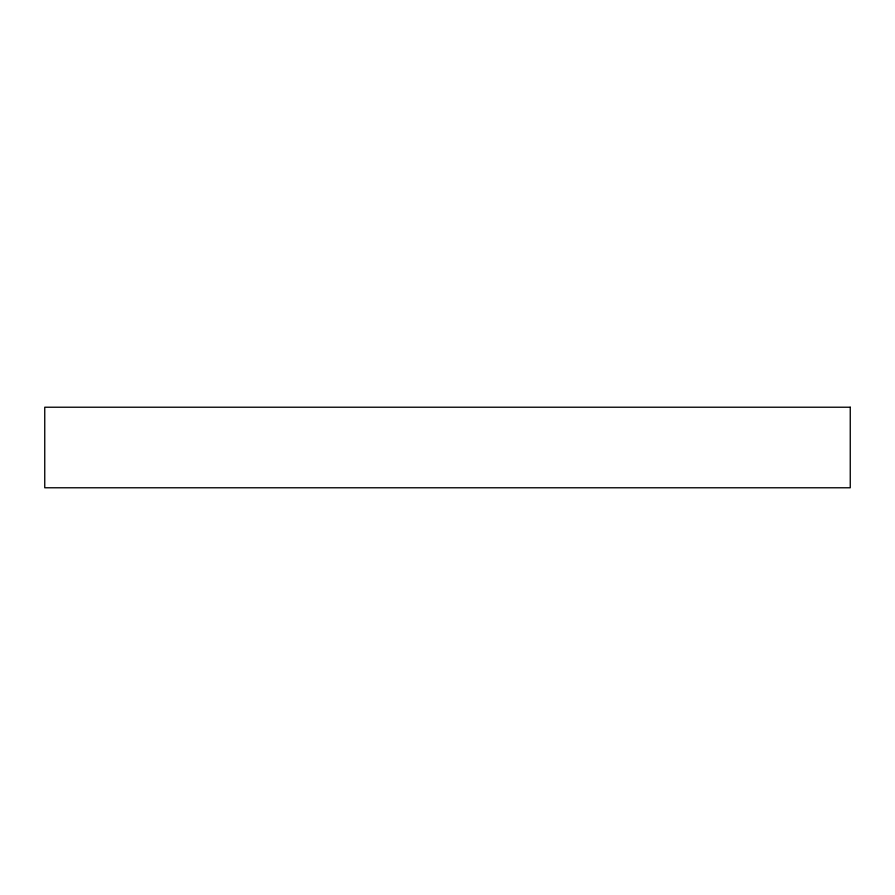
<?xml version="1.0" encoding="UTF-8"?>
<svg xmlns="http://www.w3.org/2000/svg" width="895" height="895" viewBox="0 0 895 895"><rect width="100%" height="100%" fill="white"/><g stroke="black" fill="none" stroke-linecap="round" stroke-linejoin="round"><path stroke-width="1.34" d="M850.25 407.225L44.75 407.225L44.75 487.775L850.25 487.775L850.25 407.225"/></g></svg>
